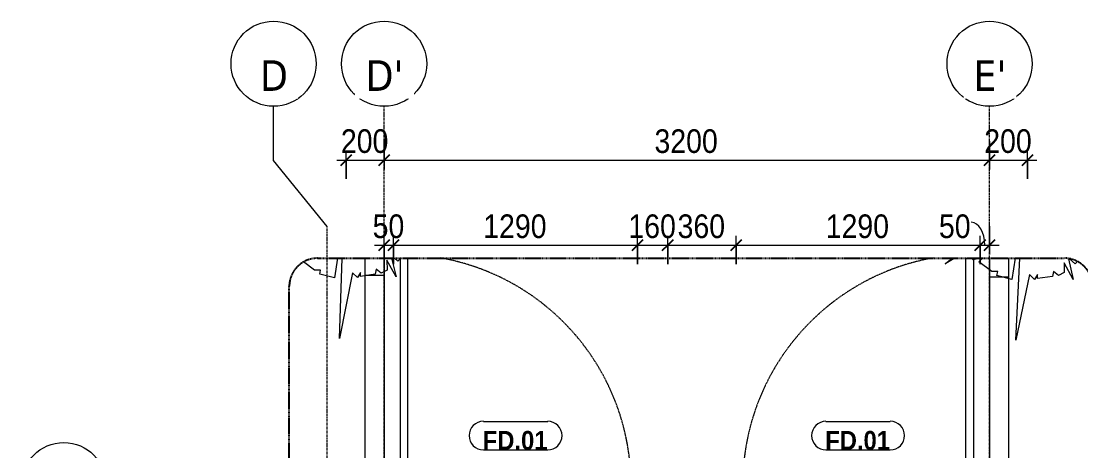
# Model space of a CAD drawing. Header units: millimetres. Extents: x 31919 to 91448, y -42770 to 34550.
# Drawn here: x 31919 to 37519, y -33471 to -31199 of the extents above; entities that cross this region are included whole.
import ezdxf

# ---------------------------------------------------------------- set-up
doc = ezdxf.new("R2010")
doc.units = ezdxf.units.MM
for name, pattern in [('Dash - Tight', [4.5, 3, -1.5]), ('Grid Line', [22.225, 12.7, -3.175, 3.175, -3.175]), ('Hidden', [7.14375, 4.7625, -2.38125])]:
    doc.linetypes.add(name, pattern=pattern)
for name, color, linetype, lineweight in [('A-ANNO-DIMS', 211, 'Continuous', 9), ('A-ANNO-DIMS-50', 211, 'Continuous', 9), ('A-DETL-GENF-1', 92, 'Dash - Tight', 18), ('A-DETL-GENF-3', 92, 'Hidden', 25), ('A-DOOR', 31, 'Continuous', 18), ('A-DOOR-FRAM', 31, 'Continuous', 25), ('A-DOOR-IDEN', 31, 'Continuous', 9), ('A-FLOR', 192, 'Continuous', 18), ('A-WALL', 113, 'Continuous', 18), ('G-IMPT', 8, 'Continuous', 18), ('L-PLNT', 71, 'Continuous', 18), ('S-GRID', 1, 'Continuous', 9), ('S-GRID-1', 1, 'Grid Line', 9), ('S-GRID-IDEN', 1, 'Continuous', 9)]:
    doc.layers.add(name, color=color, linetype=linetype, lineweight=lineweight)
doc.styles.add('Arial_B', font='arialbd.ttf', dxfattribs={"width": 0.9, "height": 100})
doc.styles.add('Tahoma_B', font='tahomabd.ttf', dxfattribs={"height": 162.5})
doc.styles.add('UTM Avo', font='', dxfattribs={"width": 0.9, "height": 125})
doc.styles.get('UTM Avo').set_extended_font_data('UTM Avo')
doc.dimstyles.new('1_Dim_chi_tiet_2_5', dxfattribs={"dimscale": 304.8, "dimtxt": 124.912619, "dimasz": 0.19685, "dimexe": 0.164042, "dimexo": 0.0625, "dimgap": 0.016404, "dimtad": 1, "dimdec": 0, "dimrnd": 5, "dimzin": 0, "dimdsep": 46, "dimtxsty": 'UTM Avo', "dimblk1": 'OBLIQUE', "dimblk2": 'OBLIQUE', "dimsah": 1, "dimcen": 0.09, "dimdle": 0.164042, "dimazin": 0, "dimtfac": 1, "dimtdec": 4, "dimtix": 1, "dimtmove": 0, "dimatfit": 3, "dimfxl": 0.328084, "dimfxlon": 1, "dimtvp": 1, "dimtolj": 1, "dimtzin": 0, "dimarcsym": 2})
doc.dimstyles.new('1_Dim_chi_tiet_2_5_1', dxfattribs={"dimscale": 304.8, "dimtxt": 124.912619, "dimasz": 0.19685, "dimexe": 0.164042, "dimexo": 0.0625, "dimgap": 0.016404, "dimtad": 1, "dimdec": 0, "dimrnd": 5, "dimzin": 0, "dimdsep": 46, "dimtxsty": 'UTM Avo', "dimblk1": 'OBLIQUE', "dimblk2": 'OBLIQUE', "dimsah": 1, "dimcen": 0.09, "dimdle": 0.164042, "dimazin": 0, "dimtfac": 1, "dimtdec": 4, "dimtix": 1, "dimtmove": 1, "dimatfit": 3, "dimfxl": 0.328084, "dimfxlon": 1, "dimtvp": 1, "dimtolj": 1, "dimtzin": 0, "dimarcsym": 2})

# ---------------------------------------------------------------- blocks, each defined once
blk = doc.blocks.new('FD_01 - FD_01-1200x2200mm-1787917-TKCS_THANG BỘ TB2 - MẶT BẰNG TẦNG 1')
at = {"layer": 'A-DETL-GENF-1'}
for p, q in [((570, 100), (570, 1300)), ((610, 1300), (610, 100)), ((610, 100), (570, 100))]:
    blk.add_line(p, q, dxfattribs=at)
blk.add_arc((610, 100), 1220, 99.9944, 180, dxfattribs=at)
at = {"layer": 'A-DOOR-FRAM'}
for p, q in [((-610, 100), (-645, 100)), ((-610, 60), (-610, 100)), ((-600, 60), (-610, 60)), ((-600, -100), (-600, 60)), ((610, 60), (600, 60)), ((600, 60), (600, -100)), ((645, 100), (610, 100)), ((610, 100), (610, 60)), ((-645, -100), (-600, -100)), ((600, -100), (645, -100))]:
    blk.add_line(p, q, dxfattribs=at)
blk = doc.blocks.new('FD_01 - FD_01-1200x2200mm-1787918-TKCS_THANG BỘ TB2 - MẶT BẰNG TẦNG 1')
at = {"layer": 'A-DETL-GENF-1'}
for p, q in [((610, -100), (570, -100)), ((570, -100), (570, -1300)), ((610, -1300), (610, -100))]:
    blk.add_line(p, q, dxfattribs=at)
blk.add_arc((610, -100), 1220, 180, 260.0056, dxfattribs=at)
at = {"layer": 'A-DOOR-FRAM'}
for p, q in [((-645, 100), (-600, 100)), ((-600, 100), (-600, -60)), ((600, 100), (645, 100)), ((600, -60), (600, 100)), ((-610, -100), (-645, -100)), ((-600, -60), (-610, -60)), ((-610, -60), (-610, -100)), ((610, -60), (600, -60)), ((610, -100), (610, -60)), ((645, -100), (610, -100))]:
    blk.add_line(p, q, dxfattribs=at)
blk = doc.blocks.new('CAY MAI VAN PHUC - CAY DUC SOC_dwg-2256080-TKCS_THANG BỘ TB2 - MẶT BẰNG TẦNG 1')
at = {"layer": 'G-IMPT', "flags": 128}
for points in [[(-346.6, 278.1), (-472.6, 306.7), (-359.6, 246.9), (-426.1, 246.9), (-446, 207.1), (-419.4, 173.8), (-452.7, 167.2), (-466, 67.5), (-439.4, 67.5), (-472.6, 47.6), (-439.4, 14.4), (-878.3, -78.6), (-341.2, -51.8)], [(-347.6, 341.2), (-366.2, 320), (-346.9, 297.5)], [(-340.7, -82.9), (-472.6, -105.2), (-446, -204.9), (-419.4, -198.2), (-419.4, -238.1), (-362.4, -312.2)]]:
    blk.add_lwpolyline(points, dxfattribs=at)
blk = doc.blocks.new('CAY MAI VAN PHUC - CAY BONG TRANG-2256527-TKCS_THANG BỘ TB2 - MẶT BẰNG TẦNG 1')
at = {"extrusion": (0, 0, -1), "xscale": 0.7894736842105263, "yscale": 0.7894736842105263, "zscale": -0.7894736842105263, "rotation": 180}
blk.add_blockref('CAY MAI VAN PHUC - CAY DUC SOC_dwg-2256080-TKCS_THANG BỘ TB2 - MẶT BẰNG TẦNG 1', (0, 0), dxfattribs=at)
blk = doc.blocks.new('CAY MAI VAN PHUC - CAY DUC SOC_dwg-V4-TKCS_THANG BỘ TB2 - MẶT BẰNG TẦNG 1')
at = {"layer": 'G-IMPT', "flags": 128}
for points in [[(-333.1, 275), (-472.6, 306.7), (-359.6, 246.9), (-426.1, 246.9), (-446, 207.1), (-419.4, 173.8), (-452.7, 167.2), (-466, 67.5), (-439.4, 67.5), (-472.6, 47.6), (-439.4, 14.4), (-878.3, -78.6), (-329.3, -51.2)], [(-352.3, 335.9), (-366.2, 320), (-334, 282.5)], [(-329.3, -81), (-472.6, -105.2), (-446, -204.9), (-419.4, -198.2), (-419.4, -238.1), (-352.9, -324.5), (-329.3, -300.9)], [(-329.3, -313), (-339.6, -364.4), (-329.3, -369.5)], [(-329.3, -485.9), (-366.2, -550.4), (-329.3, -504.3)]]:
    blk.add_lwpolyline(points, dxfattribs=at)
blk = doc.blocks.new('CAY MAI VAN PHUC - CAY BONG TRANG-V5-TKCS_THANG BỘ TB2 - MẶT BẰNG TẦNG 1')
at = {"extrusion": (0, 0, -1), "xscale": 0.7894736842105263, "yscale": 0.7894736842105263, "zscale": -0.7894736842105263, "rotation": 180}
blk.add_blockref('CAY MAI VAN PHUC - CAY DUC SOC_dwg-V4-TKCS_THANG BỘ TB2 - MẶT BẰNG TẦNG 1', (0, 0), dxfattribs=at)
blk = doc.blocks.new('BORDER VIEW - BORDER VIEW-1914818-TKCS_THANG BỘ TB2 - MẶT BẰNG TẦNG 1')
at = {"layer": 'A-DETL-GENF-3'}
for p, q in [((0, 150), (0, 4096.2)), ((7018.9, 0), (150, 0))]:
    blk.add_line(p, q, dxfattribs=at)
for centre, start, end in [((150, 4096.2), 90, 180), ((150, 150), 180, 270)]:
    blk.add_arc(centre, 150, start, end, dxfattribs=at)
blk = doc.blocks.new('Grid - M_Grid Head - Circle-353313-TKCS_THANG BỘ TB2 - MẶT BẰNG TẦNG 1')
at = {"layer": 'S-GRID-IDEN'}
blk.add_circle((0, 0), 4.5, dxfattribs=at)
blk = doc.blocks.new('STN_Door Tag - STN_Door Tag-1788670-TKCS_THANG BỘ TB2 - MẶT BẰNG TẦNG 1')
at = {"layer": 'A-DOOR-IDEN'}
for p, q in [((-3.37, 1.49), (3.43, 1.49)), ((-3.37, -1.52), (3.43, -1.52))]:
    blk.add_line(p, q, dxfattribs=at)
for centre, start, end in [((-3.37, -0.01), 90, 270), ((3.43, -0.01), 270, 90)]:
    blk.add_arc(centre, 1.51, start, end, dxfattribs=at)
blk = doc.blocks.new('DIMBLOCK5-TKCS_THANG BỘ TB2 - MẶT BẰNG TẦNG 1')
at = {"layer": 'A-ANNO-DIMS-50'}
for p, q in [((33836.9, -32483.5), (33836.9, -32333.5)), ((33886.9, -32483.5), (33886.9, -32333.5)), ((33786.9, -32383.5), (33886.9, -32383.5)), ((33836.9, -32383.5), (33836.9, -32483.5)), ((33886.9, -32383.5), (33886.9, -32483.5))]:
    blk.add_line(p, q, dxfattribs=at)
at = {"layer": 'A-ANNO-DIMS-50', "lineweight": 25}
for p, q in [((33836.9, -32383.5), (33866.9, -32353.5)), ((33886.9, -32383.5), (33916.9, -32353.5)), ((33836.9, -32383.5), (33806.9, -32413.5)), ((33886.9, -32383.5), (33856.9, -32413.5))]:
    blk.add_line(p, q, dxfattribs=at)
at = {"layer": 'A-ANNO-DIMS-50', "color": 0, "insert": (33776.3, -32221.1), "char_height": 125, "width": 205.412, "attachment_point": 1, "line_spacing_factor": 1.110334, "style": 'UTM Avo'}
blk.add_mtext('50', dxfattribs=at)
blk = doc.blocks.new('_Oblique')
at = {"color": 0, "linetype": 'ByBlock', "lineweight": -2}
blk.add_line((-0.5, -0.5), (0.5, 0.5), dxfattribs=at)
blk = doc.blocks.new('DIMBLOCK6-TKCS_THANG BỘ TB2 - MẶT BẰNG TẦNG 1')
at = {"layer": 'A-ANNO-DIMS-50'}
for p, q in [((33886.9, -32483.5), (33886.9, -32333.5)), ((35176.9, -32483.5), (35176.9, -32333.5)), ((33886.9, -32383.5), (35176.9, -32383.5)), ((33886.9, -32383.5), (33886.9, -32483.5)), ((35176.9, -32383.5), (35176.9, -32483.5))]:
    blk.add_line(p, q, dxfattribs=at)
at = {"layer": 'A-ANNO-DIMS-50', "lineweight": 25}
for p, q in [((33886.9, -32383.5), (33916.9, -32353.5)), ((35176.9, -32383.5), (35206.9, -32353.5)), ((33886.9, -32383.5), (33856.9, -32413.5)), ((35176.9, -32383.5), (35146.9, -32413.5))]:
    blk.add_line(p, q, dxfattribs=at)
at = {"layer": 'A-ANNO-DIMS-50', "color": 0, "insert": (34360.8, -32221.1), "char_height": 125, "width": 410.824, "attachment_point": 1, "line_spacing_factor": 1.110334, "style": 'UTM Avo'}
blk.add_mtext('1290', dxfattribs=at)
blk = doc.blocks.new('DIMBLOCK7-TKCS_THANG BỘ TB2 - MẶT BẰNG TẦNG 1')
at = {"layer": 'A-ANNO-DIMS-50'}
for p, q in [((35176.9, -32483.5), (35176.9, -32333.5)), ((35335.6, -32483.5), (35335.6, -32333.5)), ((35176.9, -32383.5), (35335.6, -32383.5)), ((35176.9, -32383.5), (35176.9, -32483.5)), ((35335.6, -32383.5), (35335.6, -32483.5))]:
    blk.add_line(p, q, dxfattribs=at)
at = {"layer": 'A-ANNO-DIMS-50', "lineweight": 25}
for p, q in [((35176.9, -32383.5), (35206.9, -32353.5)), ((35335.6, -32383.5), (35365.6, -32353.5)), ((35176.9, -32383.5), (35146.9, -32413.5)), ((35335.6, -32383.5), (35305.6, -32413.5))]:
    blk.add_line(p, q, dxfattribs=at)
at = {"layer": 'A-ANNO-DIMS-50', "color": 0, "insert": (35127.9, -32221.1), "char_height": 125, "width": 308.118, "attachment_point": 1, "line_spacing_factor": 1.110334, "style": 'UTM Avo'}
blk.add_mtext('160', dxfattribs=at)
blk = doc.blocks.new('DIMBLOCK8-TKCS_THANG BỘ TB2 - MẶT BẰNG TẦNG 1')
at = {"layer": 'A-ANNO-DIMS-50'}
for p, q in [((35335.6, -32483.5), (35335.6, -32333.5)), ((35697, -32483.5), (35697, -32333.5)), ((35335.6, -32383.5), (35697, -32383.5)), ((35335.6, -32383.5), (35335.6, -32483.5)), ((35697, -32383.5), (35697, -32483.5))]:
    blk.add_line(p, q, dxfattribs=at)
at = {"layer": 'A-ANNO-DIMS-50', "lineweight": 25}
for p, q in [((35335.6, -32383.5), (35365.6, -32353.5)), ((35697, -32383.5), (35727, -32353.5)), ((35335.6, -32383.5), (35305.6, -32413.5)), ((35697, -32383.5), (35667, -32413.5))]:
    blk.add_line(p, q, dxfattribs=at)
at = {"layer": 'A-ANNO-DIMS-50', "color": 0, "insert": (35387.9, -32221.1), "char_height": 125, "width": 308.118, "attachment_point": 1, "line_spacing_factor": 1.110334, "style": 'UTM Avo'}
blk.add_mtext('360', dxfattribs=at)
blk = doc.blocks.new('DIMBLOCK9-TKCS_THANG BỘ TB2 - MẶT BẰNG TẦNG 1')
at = {"layer": 'A-ANNO-DIMS-50'}
for p, q in [((35697, -32483.5), (35697, -32333.5)), ((36987, -32483.5), (36987, -32333.5)), ((35697, -32383.5), (36987, -32383.5)), ((35697, -32383.5), (35697, -32483.5)), ((36987, -32383.5), (36987, -32483.5))]:
    blk.add_line(p, q, dxfattribs=at)
at = {"layer": 'A-ANNO-DIMS-50', "lineweight": 25}
for p, q in [((35697, -32383.5), (35727, -32353.5)), ((36987, -32383.5), (37017, -32353.5)), ((35697, -32383.5), (35667, -32413.5)), ((36987, -32383.5), (36957, -32413.5))]:
    blk.add_line(p, q, dxfattribs=at)
at = {"layer": 'A-ANNO-DIMS-50', "color": 0, "insert": (36170.8, -32221.1), "char_height": 125, "width": 410.824, "attachment_point": 1, "line_spacing_factor": 1.110334, "style": 'UTM Avo'}
blk.add_mtext('1290', dxfattribs=at)
blk = doc.blocks.new('DIMBLOCK10-TKCS_THANG BỘ TB2 - MẶT BẰNG TẦNG 1')
at = {"layer": 'A-ANNO-DIMS-50'}
for p, q in [((37036.9, -32283.5), (37036.9, -32433.5)), ((37036.9, -32383.5), (37036.9, -32283.5)), ((36987, -32483.5), (36987, -32333.5)), ((36987, -32383.5), (37086.9, -32383.5)), ((36987, -32383.5), (36987, -32483.5))]:
    blk.add_line(p, q, dxfattribs=at)
at = {"layer": 'A-ANNO-DIMS-50', "lineweight": 25}
for p, q in [((36987, -32383.5), (37017, -32353.5)), ((37036.9, -32383.5), (37066.9, -32353.5)), ((36987, -32383.5), (36957, -32413.5)), ((37036.9, -32383.5), (37006.9, -32413.5))]:
    blk.add_line(p, q, dxfattribs=at)
at = {"layer": 'A-ANNO-DIMS-50'}
blk.add_ellipse((36940.4, -32383.5), major_axis=(0, 120.7), ratio=0.593458, start_param=4.712389, end_param=6.283185, dxfattribs=at)
at = {"layer": 'A-ANNO-DIMS-50', "color": 0, "insert": (36769.2, -32221.1), "char_height": 125, "width": 205.412, "attachment_point": 1, "line_spacing_factor": 1.110334, "style": 'UTM Avo'}
blk.add_mtext('50', dxfattribs=at)
blk = doc.blocks.new('DIMBLOCK30-TKCS_THANG BỘ TB2 - MẶT BẰNG TẦNG 1')
at = {"layer": 'A-ANNO-DIMS-50'}
for p, q in [((33836.9, -31833.5), (33836.9, -31983.5)), ((33836.9, -31933.5), (33836.9, -31833.5)), ((33636.9, -32033.5), (33636.9, -31883.5)), ((33586.9, -31933.5), (33836.9, -31933.5)), ((33636.9, -31933.5), (33636.9, -32033.5))]:
    blk.add_line(p, q, dxfattribs=at)
at = {"layer": 'A-ANNO-DIMS-50', "lineweight": 25}
for p, q in [((33636.9, -31933.5), (33666.9, -31903.5)), ((33836.9, -31933.5), (33866.9, -31903.5)), ((33636.9, -31933.5), (33606.9, -31963.5)), ((33836.9, -31933.5), (33806.9, -31963.5))]:
    blk.add_line(p, q, dxfattribs=at)
at = {"layer": 'A-ANNO-DIMS-50', "color": 0, "insert": (33608.6, -31771.1), "char_height": 125, "width": 308.118, "attachment_point": 1, "line_spacing_factor": 1.110334, "style": 'UTM Avo'}
blk.add_mtext('200', dxfattribs=at)
blk = doc.blocks.new('DIMBLOCK31-TKCS_THANG BỘ TB2 - MẶT BẰNG TẦNG 1')
at = {"layer": 'A-ANNO-DIMS-50'}
for p, q in [((33836.9, -31833.5), (33836.9, -31983.5)), ((33836.9, -31933.5), (33836.9, -31833.5)), ((37036.9, -31833.5), (37036.9, -31983.5)), ((37036.9, -31933.5), (37036.9, -31833.5)), ((33836.9, -31933.5), (37036.9, -31933.5))]:
    blk.add_line(p, q, dxfattribs=at)
at = {"layer": 'A-ANNO-DIMS-50', "lineweight": 25}
for p, q in [((33836.9, -31933.5), (33866.9, -31903.5)), ((37036.9, -31933.5), (37066.9, -31903.5)), ((33836.9, -31933.5), (33806.9, -31963.5)), ((37036.9, -31933.5), (37006.9, -31963.5))]:
    blk.add_line(p, q, dxfattribs=at)
at = {"layer": 'A-ANNO-DIMS-50', "color": 0, "insert": (35265.8, -31771.1), "char_height": 125, "width": 410.824, "attachment_point": 1, "line_spacing_factor": 1.110334, "style": 'UTM Avo'}
blk.add_mtext('3200', dxfattribs=at)
blk = doc.blocks.new('DIMBLOCK32-TKCS_THANG BỘ TB2 - MẶT BẰNG TẦNG 1')
at = {"layer": 'A-ANNO-DIMS-50'}
for p, q in [((37036.9, -31833.5), (37036.9, -31983.5)), ((37036.9, -31933.5), (37036.9, -31833.5)), ((37236.9, -32033.5), (37236.9, -31883.5)), ((37036.9, -31933.5), (37286.9, -31933.5)), ((37236.9, -31933.5), (37236.9, -32033.5))]:
    blk.add_line(p, q, dxfattribs=at)
at = {"layer": 'A-ANNO-DIMS-50', "lineweight": 25}
for p, q in [((37036.9, -31933.5), (37066.9, -31903.5)), ((37236.9, -31933.5), (37266.9, -31903.5)), ((37036.9, -31933.5), (37006.9, -31963.5)), ((37236.9, -31933.5), (37206.9, -31963.5))]:
    blk.add_line(p, q, dxfattribs=at)
at = {"layer": 'A-ANNO-DIMS-50', "color": 0, "insert": (37008.6, -31771.1), "char_height": 125, "width": 308.118, "attachment_point": 1, "line_spacing_factor": 1.110334, "style": 'UTM Avo'}
blk.add_mtext('200', dxfattribs=at)

msp = doc.modelspace()

# ---------------------------------------------------------------- linework, layer by layer
at = {"layer": 'A-FLOR'}
for p, q in [((33737.4, -33652.6), (33737.4, -32542.6)), ((33837.4, -32542.6), (33837.4, -33652.6)), ((37037.4, -33652.6), (37037.4, -32552.6)), ((37137.4, -32552.6), (37137.4, -33652.6))]:
    msp.add_line(p, q, dxfattribs=at)
at = {"layer": 'A-WALL'}
for p, q in [((33737.4, -32542.6), (33737.4, -32452.6)), ((33837.4, -32452.6), (33837.4, -32542.6)), ((37037.4, -32552.6), (37037.4, -32452.6)), ((37137.4, -32452.6), (37137.4, -32552.6)), ((33737.4, -32542.6), (33837.4, -32542.6)), ((37137.4, -32552.6), (37037.4, -32552.6))]:
    msp.add_line(p, q, dxfattribs=at)
at = {"layer": 'S-GRID'}
for p, q in [((33252.9, -31936.5), (33252.9, -31649.5)), ((33536.9, -32284.5), (33252.9, -31936.5))]:
    msp.add_line(p, q, dxfattribs=at)
at = {"layer": 'S-GRID-1'}
for p, q in [((33836.9, -32899.5), (33836.9, -31649.5)), ((37036.9, -32899.5), (37036.9, -31649.5)), ((33536.9, -33534.5), (33536.9, -32284.5)), ((33836.9, -39309.4), (33836.9, -32899.5)), ((37036.9, -39309.4), (37036.9, -32899.5))]:
    msp.add_line(p, q, dxfattribs=at)

# ---------------------------------------------------------------- block references
at = {"layer": 'A-DETL-GENF-1', "rotation": 270.0000000000001}
msp.add_blockref('BORDER VIEW - BORDER VIEW-1914818-TKCS_THANG BỘ TB2 - MẶT BẰNG TẦNG 1', (33335.6, -32452.6), dxfattribs=at)
at = {"layer": 'A-DOOR', "rotation": 180}
msp.add_blockref('FD_01 - FD_01-1200x2200mm-1787918-TKCS_THANG BỘ TB2 - MẶT BẰNG TẦNG 1', (34531.9, -33752.6), dxfattribs=at)
at = {"layer": 'A-DOOR'}
msp.add_blockref('FD_01 - FD_01-1200x2200mm-1787917-TKCS_THANG BỘ TB2 - MẶT BẰNG TẦNG 1', (36342, -33752.6), dxfattribs=at)
at = {"layer": 'A-DOOR-IDEN', "xscale": 49.99999999999998, "yscale": 49.99999999999998, "zscale": 49.99999999999998}
for p in [(34530.4, -33390.1), (36340.5, -33390.1)]:
    msp.add_blockref('STN_Door Tag - STN_Door Tag-1788670-TKCS_THANG BỘ TB2 - MẶT BẰNG TẦNG 1', p, dxfattribs=at)
at = {"layer": 'L-PLNT'}
for name, p, rotation in [('CAY MAI VAN PHUC - CAY BONG TRANG-2256527-TKCS_THANG BỘ TB2 - MẶT BẰNG TẦNG 1', (33652.4, -32182.6), 90.93834340804024), ('CAY MAI VAN PHUC - CAY BONG TRANG-V5-TKCS_THANG BỘ TB2 - MẶT BẰNG TẦNG 1', (37236.9, -32192.6), 90.00000000000014)]:
    msp.add_blockref(name, p, dxfattribs=dict(at, rotation=rotation))
at = {"layer": 'S-GRID-IDEN', "xscale": 49.99999999999998, "yscale": 49.99999999999998, "zscale": 49.99999999999998}
for p in [(33252.9, -31424.5), (33836.9, -31424.5), (37036.9, -31424.5)]:
    msp.add_blockref('Grid - M_Grid Head - Circle-353313-TKCS_THANG BỘ TB2 - MẶT BẰNG TẦNG 1', p, dxfattribs=at)
at = {"layer": 'S-GRID-IDEN', "xscale": 49.99999999999998, "yscale": 49.99999999999998, "zscale": 49.99999999999998, "rotation": 269.9999999999996}
msp.add_blockref('Grid - M_Grid Head - Circle-353313-TKCS_THANG BỘ TB2 - MẶT BẰNG TẦNG 1', (32144, -33652.6), dxfattribs=at)

# ---------------------------------------------------------------- texts
at = {"layer": 'A-DOOR-IDEN', "char_height": 100, "width": 351.45, "attachment_point": 5, "line_spacing_factor": 0.936439, "style": 'Arial_B'}
for insert in [(34529.4, -33416.7), (36339.4, -33416.7)]:
    msp.add_mtext('\\pt2.25,4.5,6.75,9,11.25,13.5,15.75,18,20.25,22.5,24.75,27,29.25,31.5,33.75,36,38.25,40.5,42.75,45,47.25,49.5,51.75,54,56.25,58.5,60.75,63,65.25,67.5,69.75,72;FD.01', dxfattribs=dict(at, insert=insert))

# ---------------------------------------------------------------- dimensions: what is measured, and where the dimension line sits
at = {"layer": 'A-ANNO-DIMS'}
for base, p1, p2, override, picture, middle in [((33836.9, -31933.5), (33636.9, -32033.5), (33836.9, -31833.5), {"dimpost": '<>', "dimfxl": 282.842712}, 'DIMBLOCK30-TKCS_THANG BỘ TB2 - MẶT BẰNG TẦNG 1', (33736.9, -31863.8)), ((37036.9, -31933.5), (33836.9, -31833.5), (37036.9, -31833.5), {"dimpost": '<>', "dimfxl": 3200}, 'DIMBLOCK31-TKCS_THANG BỘ TB2 - MẶT BẰNG TẦNG 1', (35436.9, -31863.8)), ((33886.9, -32383.5), (33836.9, -32483.5), (33886.9, -32483.5), {"dimpost": '<>', "dimfxl": 50}, 'DIMBLOCK5-TKCS_THANG BỘ TB2 - MẶT BẰNG TẦNG 1', (33861.9, -32313.8)), ((35176.9, -32383.5), (33886.9, -32483.5), (35176.9, -32483.5), {"dimpost": '<>', "dimfxl": 1290}, 'DIMBLOCK6-TKCS_THANG BỘ TB2 - MẶT BẰNG TẦNG 1', (34531.9, -32313.8)), ((35335.6, -32383.5), (35176.9, -32483.5), (35335.6, -32483.5), {"dimpost": '<>', "dimfxl": 158.64908}, 'DIMBLOCK7-TKCS_THANG BỘ TB2 - MẶT BẰNG TẦNG 1', (35256.3, -32313.8)), ((36987, -32383.5), (35697, -32483.5), (36987, -32483.5), {"dimpost": '<>', "dimfxl": 1290}, 'DIMBLOCK9-TKCS_THANG BỘ TB2 - MẶT BẰNG TẦNG 1', (36342, -32313.8))]:
    dim = msp.add_linear_dim(base=base, p1=p1, p2=p2, dimstyle='1_Dim_chi_tiet_2_5', override=override, dxfattribs=at)
    dim.commit()
    dim.dimension.update_dxf_attribs({"geometry": picture, "text_midpoint": middle})
for base, p1, p2, override, picture, middle in [((37236.9, -31933.5), (37036.9, -31833.5), (37236.9, -32033.5), {"dimpost": '<>', "dimfxl": 282.842712}, 'DIMBLOCK32-TKCS_THANG BỘ TB2 - MẶT BẰNG TẦNG 1', (37136.9, -31863.8)), ((35697, -32383.5), (35335.6, -32483.5), (35697, -32483.5), {"dimpost": '<>', "dimfxl": 361.401617}, 'DIMBLOCK8-TKCS_THANG BỘ TB2 - MẶT BẰNG TẦNG 1', (35516.3, -32313.8))]:
    dim = msp.add_linear_dim(base=base, p1=p1, p2=p2, angle=0, dimstyle='1_Dim_chi_tiet_2_5', override=override, dxfattribs=at)
    dim.commit()
    dim.dimension.update_dxf_attribs({"geometry": picture, "text_midpoint": middle})
dim = msp.add_linear_dim(base=(37036.9, -32383.5), p1=(36987, -32483.5), p2=(37036.9, -32283.5), dimstyle='1_Dim_chi_tiet_2_5_1', override={"dimpost": '<>', "dimfxl": 206.142991}, dxfattribs=at)
dim.commit()
dim.dimension.update_dxf_attribs({"geometry": 'DIMBLOCK10-TKCS_THANG BỘ TB2 - MẶT BẰNG TẦNG 1', "text_midpoint": (36871.9, -32304.4), "dimtype": 160})

# ---------------------------------------------------------------- next in the draw order: texts
at = {"layer": 'S-GRID-IDEN', "char_height": 162.5, "attachment_point": 5, "line_spacing_factor": 0.996129, "style": 'Tahoma_B', "bg_fill": 3, "box_fill_scale": 1.25, "bg_fill_color": 256, "bg_fill_true_color": 13158600, "bg_fill_transparency": 0}
for s, insert, width in [('\\pt634.99962,1269.99925,1905.0005,2540.00013,3174.99975,3809.99937,4445.00062,5080.00025,5714.99987,6349.9995,6985.00075,7620.00037,8255,8889.99962,9524.99925,10160.0005,10795.00013,11429.99975,12064.99938,12700.00063,13335.00025,13969.99988,14604.9995,15240.00075,15875.00038,16510,17144.99963,17779.99925,18415.0005,19050.00013,19684.99975,20319.99938;D', (33255, -31486.9), 172), ("\\pt634.99962,1269.99925,1905.0005,2540.00013,3174.99975,3809.99937,4445.00062,5080.00025,5714.99987,6349.9995,6985.00075,7620.00037,8255,8889.99962,9524.99925,10160.0005,10795.00013,11429.99975,12064.99938,12700.00063,13335.00025,13969.99988,14604.9995,15240.00075,15875.00038,16510,17144.99963,17779.99925,18415.0005,19050.00013,19684.99975,20319.99938;D'", (33839.3, -31486.9), 231.5), ("\\pt634.99962,1269.99925,1905.0005,2540.00013,3174.99975,3809.99937,4445.00062,5080.00025,5714.99987,6349.9995,6985.00075,7620.00037,8255,8889.99962,9524.99925,10160.0005,10795.00013,11429.99975,12064.99938,12700.00063,13335.00025,13969.99988,14604.9995,15240.00075,15875.00038,16510,17144.99963,17779.99925,18415.0005,19050.00013,19684.99975,20319.99938;E'", (37039, -31486.9), 198.5)]:
    msp.add_mtext(s, dxfattribs=dict(at, insert=insert, width=width))

doc.saveas('drawing.dxf')
